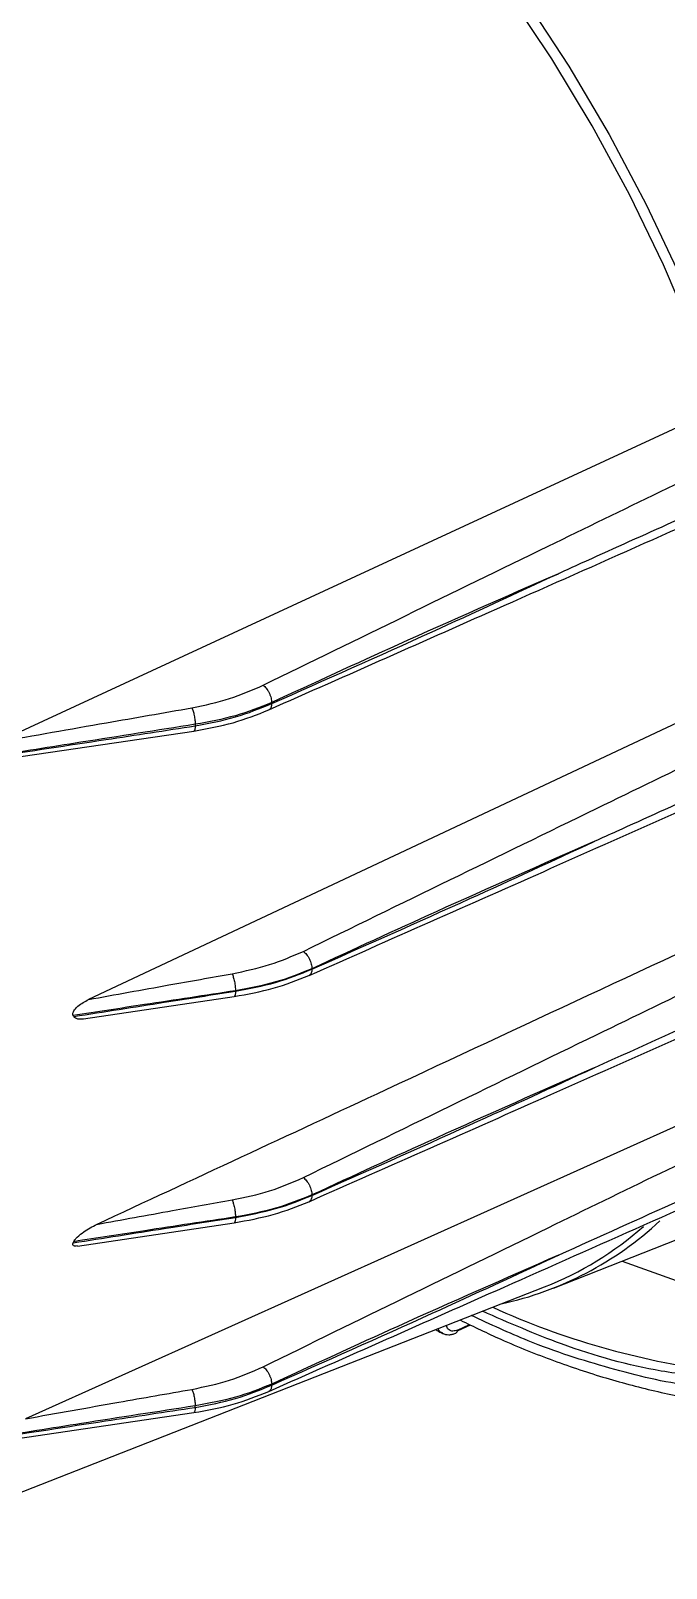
# Model space of a CAD drawing. Extents: x 11 to 120, y 2 to 94.
# Drawn here: x 17.035 to 18.518, y 10.105 to 13.69 of the extents above; entities that cross this region are included whole.
import ezdxf

# ---------------------------------------------------------------- set-up
doc = ezdxf.new("R2010")
doc.units = 0
doc.header["$MEASUREMENT"] = 0
doc.layers.add('OBJECT', color=7, linetype='CONTINUOUS')

msp = doc.modelspace()

# ---------------------------------------------------------------- linework, layer by layer
at = {"layer": 'OBJECT'}
for p, q in [((16.9577, 12.0316), (18.6446, 12.8121)), ((18.7944, 12.1948), (17.1694, 11.4309)), ((17.597, 12.1234), (17.597, 12.121)), ((16.985, 11.9937), (17.4156, 12.057)), ((17.4186, 12.0727), (17.4186, 12.069)), ((17.6909, 11.5029), (17.6909, 11.5018)), ((17.1578, 11.3856), (17.5095, 11.4381)), ((17.5125, 11.4514), (17.5125, 11.4505)), ((18.684, 11.2003), (17.0225, 10.4535)), ((18.2545, 10.7584), (19.1055, 11.0921)), ((17.6909, 10.9743), (17.6909, 10.9754)), ((17.1439, 10.8561), (17.5095, 10.9106)), ((17.5125, 10.923), (17.5125, 10.924)), ((16.5608, 10.105), (18.2338, 10.7611)), ((18.0304, 10.6585), (18.0608, 10.6722)), ((18.0309, 10.6604), (18.0588, 10.6732)), ((17.597, 10.532), (17.597, 10.5344)), ((16.9355, 10.3975), (17.4156, 10.468)), ((17.4186, 10.48), (17.4186, 10.4837))]:
    msp.add_line(p, q, dxfattribs=at)
at = {"layer": 'OBJECT', "flags": 128}
for points in [[(18.6446, 12.8121), (18.5823, 12.9787), (18.5113, 13.1442), (18.432, 13.3077), (18.3448, 13.4681), (18.2505, 13.6244), (18.1494, 13.7756), (18.0423, 13.9207), (17.9299, 14.059), (17.8128, 14.1894), (17.6917, 14.3113), (17.5675, 14.4238), (17.4409, 14.5261), (17.3126, 14.6178), (17.1836, 14.6982), (17.0545, 14.7668), (16.9263, 14.8232)], [(17.347, 14.6236), (17.4766, 14.5292), (17.6044, 14.4239), (17.7297, 14.3085), (17.8516, 14.1837), (17.9693, 14.0502), (18.0822, 13.909), (18.1895, 13.7609), (18.2905, 13.6068), (18.3846, 13.4477), (18.4711, 13.2847), (18.5496, 13.1187), (18.6196, 12.9508), (18.6767, 12.7935)], [(18.4149, 10.8213), (18.5404, 10.7758), (18.6753, 10.7375)]]:
    msp.add_lwpolyline(points, dxfattribs=at)
at = {"layer": 'OBJECT'}
for centre, radius, start, end in [((17.9652, 11.4919), 0.7885, 282.2551, 312.9947), ((17.9508, 11.4831), 0.7755, 291.4046, 311.4728), ((18.8693, 12.3836), 1.8335, 245.625, 262.5297), ((18.0223, 10.6607), 0.00858, 298.2067, 358.0418)]:
    msp.add_arc(centre, radius, start, end, dxfattribs=at)
for start_param, end_param in [(0.120597, 0.122548), (6.012015, 6.013966)]:
    msp.add_ellipse((13.9163, 10.631), major_axis=(3.2718, 0.6067), ratio=0.401488, start_param=start_param, end_param=end_param, dxfattribs=at)
for points, knots in [([(18.0047, 15.5218), (18.0683, 15.478), (18.1967, 15.3898), (18.3874, 15.2322), (18.5768, 15.0551), (18.7623, 14.858), (18.9413, 14.6432), (19.1106, 14.4139), (19.2679, 14.173), (19.4113, 13.9238), (19.5387, 13.6704), (19.6488, 13.4163), (19.7424, 13.1646), (19.7906, 12.9987), (19.8145, 12.9165)], [0, 0, 0, 0, 0.0803207, 0.16194, 0.244772, 0.3293776, 0.4144874, 0.5, 0.5855181, 0.670628, 0.755228, 0.8380655, 0.919682, 1, 1, 1, 1]), ([(17.5769, 12.1638), (17.7985, 12.2719), (18.1944, 12.465), (18.5911, 12.6575), (18.7657, 12.7422)], [0, 0, 0, 0, 0.560009, 1, 1, 1, 1]), ([(18.8028, 12.6661), (18.8024, 12.6659), (18.708, 12.6233), (18.5463, 12.5504), (18.3683, 12.4701), (18.2838, 12.432), (18.2664, 12.4241), (18.2659, 12.4239)], [0, 0, 0, 0, 0.002464, 0.527442, 0.903158, 0.997088, 1, 1, 1, 1]), ([(17.5904, 12.1064), (17.7733, 12.1874), (18.1747, 12.3651), (18.5756, 12.5431), (18.7938, 12.64)], [0, 0, 0, 0, 0.455752, 1, 1, 1, 1]), ([(18.2659, 12.4239), (18.141, 12.3691), (17.9181, 12.2713), (17.6951, 12.1686), (17.597, 12.1234)], [0, 0, 0, 0, 0.560064, 1, 1, 1, 1]), ([(17.597, 12.121), (17.7218, 12.1764), (17.9448, 12.2752), (18.1678, 12.3785), (18.2659, 12.4239)], [0, 0, 0, 0, 0.559937, 1, 1, 1, 1]), ([(17.411, 12.111), (17.4409, 12.1174), (17.5006, 12.1301), (17.5515, 12.1526), (17.5769, 12.1638)], [0, 0, 0, 0, 0.501105, 1, 1, 1, 1]), ([(17.5769, 12.1638), (17.5794, 12.1616), (17.5832, 12.1583), (17.5878, 12.1517), (17.591, 12.146), (17.5936, 12.14), (17.5962, 12.1321), (17.5967, 12.1268), (17.597, 12.1234)], [0, 0, 0, 0, 0.239486, 0.368378, 0.5, 0.631622, 0.760513, 1, 1, 1, 1]), ([(17.597, 12.1234), (17.5695, 12.1123), (17.5145, 12.0902), (17.4505, 12.0785), (17.4186, 12.0727)], [0, 0, 0, 0, 0.499962, 1, 1, 1, 1]), ([(17.4186, 12.069), (17.4505, 12.0751), (17.5145, 12.0873), (17.5695, 12.1098), (17.597, 12.121)], [0, 0, 0, 0, 0.500038, 1, 1, 1, 1]), ([(17.597, 12.121), (17.5967, 12.1179), (17.5962, 12.1131), (17.5936, 12.1089), (17.5918, 12.1069), (17.5905, 12.1065), (17.5903, 12.1065)], [0, 0, 0, 0, 0.457536, 0.703791, 0.955244, 1, 1, 1, 1]), ([(17.6708, 11.5433), (17.8988, 11.6545), (18.306, 11.8528), (18.714, 12.0506), (18.8935, 12.1376)], [0, 0, 0, 0, 0.560008, 1, 1, 1, 1]), ([(16.9577, 12.0316), (17.0422, 12.0465), (17.1932, 12.0733), (17.3444, 12.0995), (17.411, 12.111)], [0, 0, 0, 0, 0.560013, 1, 1, 1, 1]), ([(17.411, 12.111), (17.4119, 12.1087), (17.4133, 12.1052), (17.415, 12.0987), (17.4162, 12.0933), (17.4172, 12.0877), (17.4182, 12.0805), (17.4184, 12.0758), (17.4186, 12.0727)], [0, 0, 0, 0, 0.239573, 0.368433, 0.5, 0.631561, 0.760421, 1, 1, 1, 1]), ([(17.4152, 12.0568), (17.4465, 12.0625), (17.5091, 12.0739), (17.563, 12.0954), (17.59, 12.1062)], [0, 0, 0, 0, 0.499769, 1, 1, 1, 1]), ([(17.4186, 12.0727), (17.3296, 12.0587), (17.1708, 12.0336), (17.0121, 12.0087), (16.9422, 11.9978)], [0, 0, 0, 0, 0.559998, 1, 1, 1, 1]), ([(16.9444, 11.9968), (17.0329, 12.0102), (17.1909, 12.0342), (17.349, 12.0583), (17.4186, 12.069)], [0, 0, 0, 0, 0.5599969, 1, 1, 1, 1]), ([(17.4186, 12.069), (17.4184, 12.0663), (17.4182, 12.0622), (17.4172, 12.0588), (17.4164, 12.0573), (17.4158, 12.0572), (17.4156, 12.0571)], [0, 0, 0, 0, 0.428102, 0.658373, 0.893458, 1, 1, 1, 1]), ([(18.9307, 12.0615), (18.9303, 12.0613), (18.8211, 12.0121), (18.6446, 11.9325), (18.4518, 11.8455), (18.3672, 11.8074), (18.3499, 11.7995), (18.3494, 11.7993)], [0, 0, 0, 0, 0.002274, 0.563506, 0.91051, 0.997261, 1, 1, 1, 1]), ([(17.6843, 11.4871), (17.8724, 11.5704), (18.2851, 11.753), (18.6973, 11.9359), (18.9217, 12.0354)], [0, 0, 0, 0, 0.455736, 1, 1, 1, 1]), ([(18.3494, 11.7993), (18.2264, 11.7452), (18.007, 11.6487), (17.7875, 11.5474), (17.6909, 11.5029)], [0, 0, 0, 0, 0.560059, 1, 1, 1, 1]), ([(17.6909, 11.5018), (17.8138, 11.5562), (18.0333, 11.6533), (18.2528, 11.7547), (18.3494, 11.7993)], [0, 0, 0, 0, 0.559941, 1, 1, 1, 1]), ([(17.1885, 10.9067), (17.4137, 11.0115), (17.9532, 11.2626), (18.4923, 11.514), (18.8064, 11.6604)], [0, 0, 0, 0, 0.4174352, 1, 1, 1, 1]), ([(17.6708, 11.0159), (17.8988, 11.127), (18.306, 11.3254), (18.714, 11.5231), (18.8935, 11.6101)], [0, 0, 0, 0, 0.560008, 1, 1, 1, 1]), ([(17.5047, 11.4911), (17.5346, 11.4974), (17.5943, 11.5099), (17.6453, 11.5322), (17.6708, 11.5433)], [0, 0, 0, 0, 0.5007266, 1, 1, 1, 1]), ([(17.6708, 11.5433), (17.6733, 11.5412), (17.6771, 11.5378), (17.6818, 11.5312), (17.685, 11.5255), (17.6876, 11.5195), (17.6901, 11.5117), (17.6906, 11.5063), (17.6909, 11.5029)], [0, 0, 0, 0, 0.239486, 0.368379, 0.499997, 0.631618, 0.760514, 1, 1, 1, 1]), ([(17.6843, 10.9597), (17.8724, 11.0429), (18.2851, 11.2255), (18.6973, 11.4084), (18.9217, 11.5079)], [0, 0, 0, 0, 0.455742, 1, 1, 1, 1]), ([(18.3494, 11.2718), (18.3499, 11.2721), (18.4592, 11.3213), (18.6357, 11.401), (18.8285, 11.4879), (18.913, 11.526), (18.9303, 11.5338), (18.9307, 11.534)], [0, 0, 0, 0, 0.002739, 0.563971, 0.910975, 0.997726, 1, 1, 1, 1]), ([(17.1694, 11.4309), (17.2319, 11.4423), (17.3435, 11.4627), (17.4554, 11.4824), (17.5047, 11.4911)], [0, 0, 0, 0, 0.560034, 1, 1, 1, 1]), ([(17.5047, 11.4911), (17.5056, 11.4887), (17.5071, 11.4851), (17.5088, 11.4784), (17.5101, 11.4728), (17.5111, 11.467), (17.5121, 11.4595), (17.5124, 11.4546), (17.5125, 11.4514)], [0, 0, 0, 0, 0.239579, 0.368437, 0.5, 0.631566, 0.760425, 1, 1, 1, 1]), ([(17.5091, 11.438), (17.5403, 11.4436), (17.6029, 11.4549), (17.6569, 11.4763), (17.6839, 11.487)], [0, 0, 0, 0, 0.4995479, 1, 1, 1, 1]), ([(17.6909, 11.5029), (17.6634, 11.4917), (17.6085, 11.4693), (17.5445, 11.4574), (17.5125, 11.4514)], [0, 0, 0, 0, 0.4999583, 1, 1, 1, 1]), ([(17.5125, 11.4505), (17.5445, 11.4565), (17.6085, 11.4684), (17.6634, 11.4907), (17.6909, 11.5018)], [0, 0, 0, 0, 0.500042, 1, 1, 1, 1]), ([(17.6909, 11.5018), (17.6906, 11.4986), (17.6901, 11.4938), (17.6876, 11.4896), (17.6858, 11.4877), (17.6845, 11.4873), (17.6843, 11.4872)], [0, 0, 0, 0, 0.457535, 0.703779, 0.95524, 1, 1, 1, 1]), ([(17.5125, 11.4514), (17.4418, 11.4407), (17.3156, 11.4215), (17.1893, 11.4022), (17.1338, 11.3937)], [0, 0, 0, 0, 0.560003, 1, 1, 1, 1]), ([(17.135, 11.3913), (17.2055, 11.4024), (17.3313, 11.4222), (17.4572, 11.4419), (17.5125, 11.4505)], [0, 0, 0, 0, 0.560005, 1, 1, 1, 1]), ([(17.5125, 11.4505), (17.5124, 11.4477), (17.5121, 11.4435), (17.5111, 11.44), (17.5103, 11.4385), (17.5097, 11.4383), (17.5095, 11.4382)], [0, 0, 0, 0, 0.428171, 0.658463, 0.893592, 1, 1, 1, 1]), ([(17.1338, 11.3937), (17.1334, 11.3945), (17.1328, 11.396), (17.1329, 11.3992), (17.1343, 11.4031), (17.138, 11.4091), (17.1494, 11.4204), (17.1609, 11.4265), (17.1694, 11.4309)], [0, 0, 0, 0, 0.052382, 0.104943, 0.166385, 0.263156, 0.45743, 1, 1, 1, 1]), ([(17.1578, 11.3856), (17.1571, 11.3855), (17.1513, 11.3844), (17.1441, 11.3851), (17.1373, 11.3881), (17.1357, 11.3904), (17.135, 11.3913)], [0, 0, 0, 0, 0.080246, 0.672503, 0.866455, 1, 1, 1, 1]), ([(18.3494, 11.2718), (18.2264, 11.2177), (18.007, 11.1212), (17.7875, 11.02), (17.6909, 10.9754)], [0, 0, 0, 0, 0.560059, 1, 1, 1, 1]), ([(17.6909, 10.9743), (17.8138, 11.0287), (18.0333, 11.1258), (18.2528, 11.2272), (18.3494, 11.2718)], [0, 0, 0, 0, 0.559941, 1, 1, 1, 1]), ([(17.5769, 10.5748), (17.7985, 10.683), (18.1944, 10.8761), (18.5911, 11.0685), (18.7657, 11.1532)], [0, 0, 0, 0, 0.560009, 1, 1, 1, 1]), ([(18.2659, 10.8349), (18.2664, 10.8351), (18.3609, 10.8778), (18.5226, 10.9507), (18.7006, 11.031), (18.7851, 11.0691), (18.8024, 11.0769), (18.8028, 11.0771)], [0, 0, 0, 0, 0.002912, 0.527889, 0.903606, 0.997536, 1, 1, 1, 1]), ([(17.5904, 10.5174), (17.7733, 10.5984), (18.1747, 10.7761), (18.5756, 10.9541), (18.7938, 11.051)], [0, 0, 0, 0, 0.455757, 1, 1, 1, 1]), ([(17.5047, 10.9636), (17.5346, 10.9699), (17.5943, 10.9825), (17.6453, 11.0047), (17.6708, 11.0159)], [0, 0, 0, 0, 0.5007266, 1, 1, 1, 1]), ([(17.6708, 11.0159), (17.6733, 11.0137), (17.6771, 11.0103), (17.6818, 11.0037), (17.685, 10.998), (17.6876, 10.992), (17.6901, 10.9842), (17.6906, 10.9789), (17.6909, 10.9754)], [0, 0, 0, 0, 0.239486, 0.3683796, 0.5000009, 0.6316177, 0.7605139, 1, 1, 1, 1]), ([(17.6909, 10.9754), (17.6634, 10.9642), (17.6085, 10.9418), (17.5445, 10.9299), (17.5125, 10.924)], [0, 0, 0, 0, 0.499958, 1, 1, 1, 1]), ([(17.5125, 10.923), (17.5445, 10.929), (17.6085, 10.9409), (17.6634, 10.9632), (17.6909, 10.9743)], [0, 0, 0, 0, 0.500042, 1, 1, 1, 1]), ([(17.6909, 10.9743), (17.6906, 10.9712), (17.6901, 10.9664), (17.6876, 10.9621), (17.6858, 10.9602), (17.6845, 10.9598), (17.6843, 10.9598)], [0, 0, 0, 0, 0.457534, 0.703788, 0.95524, 1, 1, 1, 1]), ([(17.1885, 10.9067), (17.2474, 10.9175), (17.3526, 10.9368), (17.4582, 10.9554), (17.5047, 10.9636)], [0, 0, 0, 0, 0.560038, 1, 1, 1, 1]), ([(17.5047, 10.9636), (17.5056, 10.9612), (17.5071, 10.9576), (17.5088, 10.9509), (17.5101, 10.9453), (17.5111, 10.9395), (17.5121, 10.932), (17.5124, 10.9271), (17.5125, 10.924)], [0, 0, 0, 0, 0.239578, 0.368434, 0.499997, 0.631562, 0.76042, 1, 1, 1, 1]), ([(17.5091, 10.9105), (17.5403, 10.9161), (17.6029, 10.9274), (17.6569, 10.9488), (17.6839, 10.9595)], [0, 0, 0, 0, 0.4995479, 1, 1, 1, 1]), ([(17.1338, 10.8636), (17.2045, 10.8748), (17.3307, 10.8949), (17.457, 10.9144), (17.5125, 10.923)], [0, 0, 0, 0, 0.560014, 1, 1, 1, 1]), ([(17.5125, 10.924), (17.442, 10.9134), (17.3162, 10.8945), (17.1904, 10.875), (17.135, 10.8664)], [0, 0, 0, 0, 0.5600153, 1, 1, 1, 1]), ([(17.135, 10.8664), (17.1358, 10.8678), (17.138, 10.8717), (17.1459, 10.8799), (17.163, 10.8934), (17.1784, 10.9014), (17.1885, 10.9067)], [0, 0, 0, 0, 0.072973, 0.194337, 0.468698, 1, 1, 1, 1]), ([(17.5125, 10.923), (17.5124, 10.9203), (17.5121, 10.916), (17.5111, 10.9126), (17.5103, 10.911), (17.5097, 10.9108), (17.5095, 10.9108)], [0, 0, 0, 0, 0.428164, 0.658452, 0.893577, 1, 1, 1, 1]), ([(17.1438, 10.8566), (17.142, 10.8562), (17.1389, 10.8555), (17.1356, 10.8563), (17.1336, 10.8576), (17.1328, 10.8596), (17.133, 10.8617), (17.1335, 10.8631), (17.1338, 10.8636)], [0, 0, 0, 0, 0.294944, 0.481415, 0.669144, 0.793856, 0.919275, 1, 1, 1, 1]), ([(18.2659, 10.8349), (18.141, 10.7801), (17.9181, 10.6823), (17.6951, 10.5796), (17.597, 10.5344)], [0, 0, 0, 0, 0.560064, 1, 1, 1, 1]), ([(17.597, 10.532), (17.7218, 10.5874), (17.9448, 10.6862), (18.1678, 10.7895), (18.2659, 10.8349)], [0, 0, 0, 0, 0.559937, 1, 1, 1, 1]), ([(18.0373, 10.6833), (18.0688, 10.6681), (18.1416, 10.6329), (18.255, 10.588), (18.3774, 10.5469), (18.4986, 10.5156), (18.5932, 10.4964), (18.6464, 10.491), (18.6604, 10.4896)], [0, 0, 0, 0, 0.148659, 0.342982, 0.537857, 0.733322, 0.929452, 1, 1, 1, 1]), ([(18.6471, 10.5239), (18.623, 10.5258), (18.5384, 10.5322), (18.3871, 10.5691), (18.216, 10.6232), (18.1072, 10.6737), (18.0632, 10.6942)], [0, 0, 0, 0, 0.130502, 0.457729, 0.780133, 1, 1, 1, 1]), ([(18.6376, 10.5485), (18.5939, 10.553), (18.4761, 10.5649), (18.2917, 10.6158), (18.1505, 10.6773), (18.0887, 10.7042)], [0, 0, 0, 0, 0.249178, 0.671938, 1, 1, 1, 1]), ([(17.9796, 10.6614), (17.9841, 10.6588), (17.9894, 10.6557), (17.9947, 10.6532), (17.9956, 10.6528)], [0, 0, 0, 0, 0.843118, 1, 1, 1, 1]), ([(17.996, 10.6534), (17.9949, 10.6537), (17.9903, 10.6549), (17.9871, 10.6593), (17.9857, 10.6635), (17.9856, 10.6637)], [0, 0, 0, 0, 0.217176, 0.96275, 1, 1, 1, 1]), ([(17.9955, 10.6527), (17.9978, 10.6518), (18.0024, 10.6499), (18.0102, 10.6492), (18.0183, 10.6501), (18.0237, 10.6521), (18.0264, 10.6532)], [0, 0, 0, 0, 0.253842, 0.505903, 0.754953, 1, 1, 1, 1]), ([(18.0309, 10.6604), (18.0271, 10.6592), (18.0195, 10.6568), (18.0107, 10.6602), (18.0056, 10.6655), (18.005, 10.6704), (18.0049, 10.6713)], [0, 0, 0, 0, 0.310265, 0.619532, 0.929196, 1, 1, 1, 1]), ([(17.411, 10.522), (17.4409, 10.5284), (17.5006, 10.5411), (17.5515, 10.5636), (17.5769, 10.5748)], [0, 0, 0, 0, 0.501105, 1, 1, 1, 1]), ([(17.5769, 10.5748), (17.5794, 10.5726), (17.5832, 10.5693), (17.5878, 10.5627), (17.591, 10.557), (17.5936, 10.551), (17.5962, 10.5431), (17.5967, 10.5378), (17.597, 10.5344)], [0, 0, 0, 0, 0.239486, 0.368379, 0.5, 0.631622, 0.760508, 1, 1, 1, 1]), ([(17.0225, 10.4535), (17.095, 10.4664), (17.2243, 10.4896), (17.3539, 10.5121), (17.411, 10.522)], [0, 0, 0, 0, 0.560019, 1, 1, 1, 1]), ([(17.411, 10.522), (17.4119, 10.5197), (17.4133, 10.5162), (17.415, 10.5098), (17.4162, 10.5043), (17.4172, 10.4987), (17.4182, 10.4915), (17.4184, 10.4868), (17.4186, 10.4837)], [0, 0, 0, 0, 0.239573, 0.368432, 0.5, 0.631561, 0.760427, 1, 1, 1, 1]), ([(17.4152, 10.4679), (17.4465, 10.4735), (17.5091, 10.4849), (17.563, 10.5064), (17.59, 10.5172)], [0, 0, 0, 0, 0.499769, 1, 1, 1, 1]), ([(17.597, 10.5344), (17.5695, 10.5233), (17.5145, 10.5012), (17.4505, 10.4896), (17.4186, 10.4837)], [0, 0, 0, 0, 0.499962, 1, 1, 1, 1]), ([(17.4186, 10.48), (17.4505, 10.4861), (17.5145, 10.4983), (17.5695, 10.5208), (17.597, 10.532)], [0, 0, 0, 0, 0.500038, 1, 1, 1, 1]), ([(17.597, 10.532), (17.5967, 10.5289), (17.5962, 10.5241), (17.5936, 10.5199), (17.5918, 10.518), (17.5905, 10.5176), (17.5903, 10.5175)], [0, 0, 0, 0, 0.457526, 0.703781, 0.955244, 1, 1, 1, 1]), ([(16.9422, 10.4076), (17.0311, 10.4212), (17.1899, 10.4457), (17.3487, 10.4695), (17.4186, 10.48)], [0, 0, 0, 0, 0.560009, 1, 1, 1, 1]), ([(17.4186, 10.4837), (17.33, 10.47), (17.172, 10.4456), (17.0139, 10.4203), (16.9444, 10.4092)], [0, 0, 0, 0, 0.560012, 1, 1, 1, 1]), ([(17.4186, 10.48), (17.4184, 10.4773), (17.4182, 10.4732), (17.4172, 10.4699), (17.4164, 10.4683), (17.4158, 10.4682), (17.4156, 10.4681)], [0, 0, 0, 0, 0.428106, 0.658371, 0.893452, 1, 1, 1, 1])]:
    msp.add_open_spline(points, degree=3, knots=knots, dxfattribs=at)

doc.saveas('drawing.dxf')
